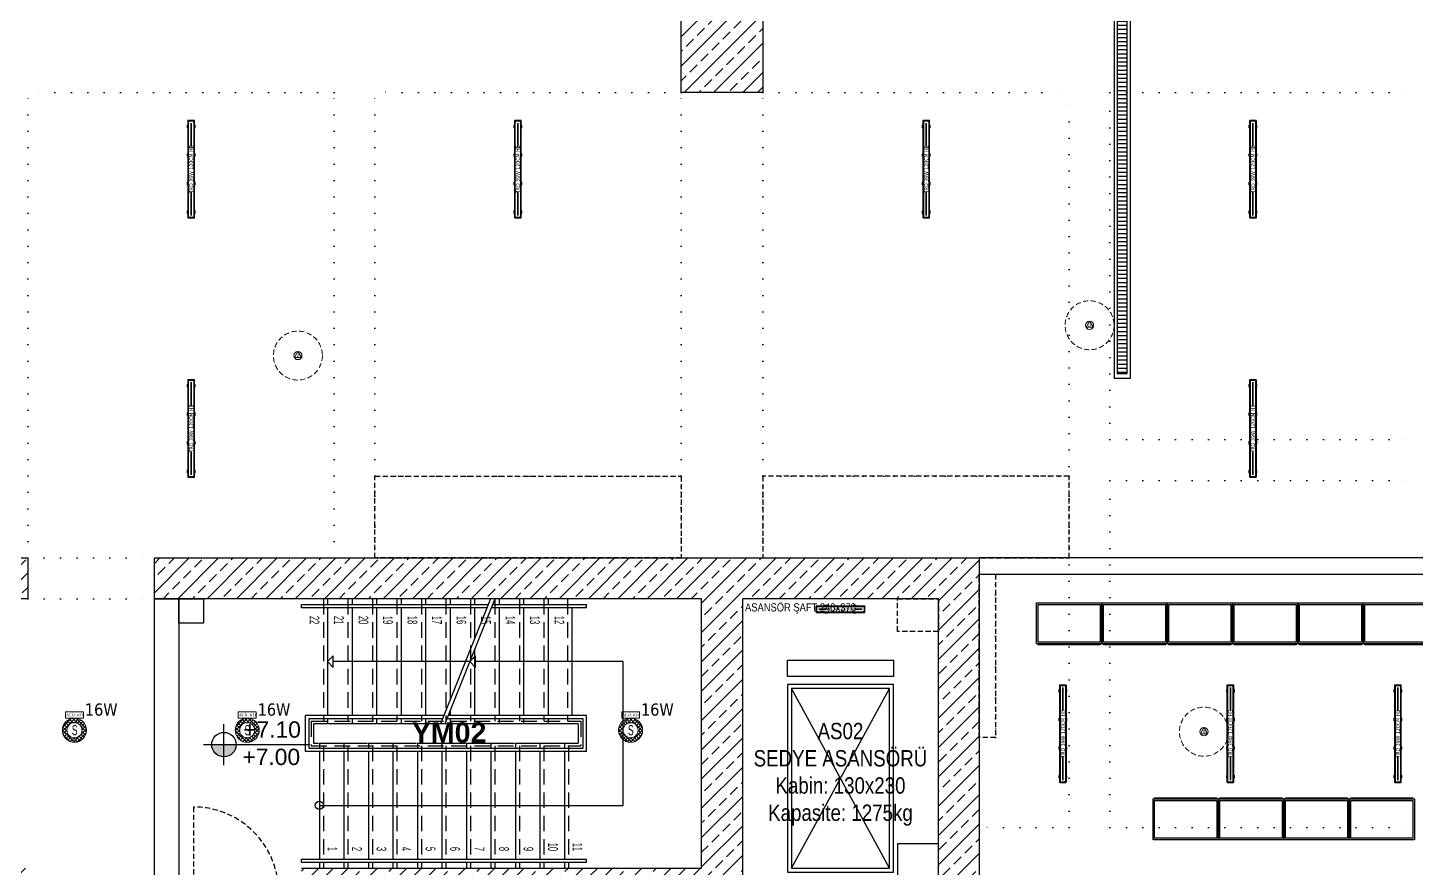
# Model space of a CAD drawing. Header units: centimetres. Extents: x 405564 to 502064, y 46284 to 60634.
# Drawn here: x 451350 to 453050, y 55083 to 56112 of the extents above; entities that cross this region are included whole.
import ezdxf
from ezdxf import colors
from ezdxf.entities.mleader import LeaderData, LeaderLine
from ezdxf.enums import TextEntityAlignment as Align
from ezdxf.math import Vec2, Vec3
from ezdxf.xclip import XClip

# ---------------------------------------------------------------- set-up
doc = ezdxf.new("R2010")
doc.units = ezdxf.units.CM
doc.header["$XCLIPFRAME"] = 0
for name, pattern in [('ACAD_ISO07W100', [3, 0, -3]), ('DASHED', [19.05, 12.7, -6.35]), ('DASHED2', [9.525, 6.35, -3.175]), ('DOT', [0.25, 0, -0.25]), ('HIDDEN', [9.525, 6.35, -3.175])]:
    doc.linetypes.add(name, pattern=pattern)
doc.layers.get('0').update_dxf_attribs({"color": 8, "lineweight": 9})
for name, color, linetype in [('$_REV (MIMARI_ISBB)', 8, 'Continuous'), ('AS_ASANSOR', 8, 'Continuous'), ('AS_DOS_SAFT', 8, 'Continuous'), ('AS_DOS_TERAS_UST', 8, 'ACAD_ISO07W100'), ('AS_DUV', 8, 'Continuous'), ('AS_DUV_GAZBETON', 8, 'Continuous'), ('AS_KAPI_POZ', 8, 'Continuous'), ('AS_KAPI_SAC', 8, 'Continuous'), ('AS_MER', 8, 'Continuous'), ('AS_MER YON', 8, 'Continuous'), ('AS_MER_HIDDEN', 8, 'HIDDEN'), ('AS_MER_KORK', 8, 'Continuous'), ('AS_PYZ_BINA', 8, 'Continuous'), ('AS_SMB_KOT', 8, 'Continuous'), ('AS_TA_BETONARME', 5, 'Continuous'), ('AS_TA_TARAMA', 8, 'Continuous'), ('AS_TEFR_CIHAZ', 8, 'Continuous'), ('AS_TES_SUZGEC', 171, 'Continuous'), ('AS_YAZI', 8, 'Continuous')]:
    doc.layers.add(name, color=color, linetype=linetype)
for name, color, linetype, lineweight in [('0-KRCN-AYDINLATMA-130426', 8, 'Continuous', 9), ('0-KRCN-MİMARİ-220526', 8, 'Continuous', 9), ('OL_Ic', 8, 'Continuous', 9)]:
    doc.layers.add(name, color=color, linetype=linetype, lineweight=lineweight)
doc.styles.add('2', font='arial.ttf', dxfattribs={"width": 0.9, "height": 200})
doc.styles.add('_yazı-50', font='arial.ttf')
doc.styles.add('ACILIM', font='arial.ttf', dxfattribs={"width": 0.5})
doc.styles.add('Ince', font='swissc.ttf')
doc.styles.add('Kalin02', font='arialbd.ttf')
doc.styles.add('Normal_ITL', font='swissi.ttf')
doc.styles.add('OLCU', font='romanstw.shx', dxfattribs={"width": 0.6})
doc.styles.get("Standard").update_dxf_attribs({"font": 'timesi.ttf'})
doc.styles.add('TAHOMA', font='tahoma.ttf')
doc.styles.add('ÖZER-YAZI', font='arial.ttf', dxfattribs={"width": 0.6, "height": 15})
pattern_1 = [(225, (17560.68, -7819.299), (17.96051, -17.96051), []), (225, (17542.72, -7819.299), (17.96051, -17.96051), [12.7, -6.35])]

# ---------------------------------------------------------------- blocks, each defined once
blk = doc.blocks.new('KD')
at = {"layer": '0-KRCN-AYDINLATMA-130426'}
for p, q in [((0, 5), (-4.3, -2.5)), ((4.3, -2.5), (0, 5)), ((4.3, -2.5), (-4.3, -2.5))]:
    blk.add_line(p, q, dxfattribs=at)
at = {"layer": '0-KRCN-AYDINLATMA-130426', "linetype": 'HIDDEN'}
blk.add_circle((0, 0), 30, dxfattribs=at)
at = {"layer": '0-KRCN-AYDINLATMA-130426'}
blk.add_circle((0, 0), 5, dxfattribs=at)
at = {"layer": '0-KRCN-AYDINLATMA-130426', "style": '2'}
blk.add_text('D', height=3.36, dxfattribs=at).set_placement((0, 0), align=Align.MIDDLE_CENTER)
blk = doc.blocks.new('16W SIVA ÜSTÜ LED SENSÖRLÜ KİTLİ TAVAN ARMATÜRÜ')
at = {"layer": '0-KRCN-AYDINLATMA-130426'}
h = blk.add_hatch(dxfattribs=at)
h.set_pattern_fill('ANSI37', color=256)
h.paths.add_polyline_path([(14.8, 0, 1), (-14.8, 0, 1)])
h.paths.add_polyline_path([(9.2, 0, 1), (-9.2, 0, 1)], flags=16)
h.paths.add_polyline_path([(-5.9, 9.7), (6.4, 9.7), (6.4, -9.5), (-5.9, -9.5)], flags=24)
blk.add_lwpolyline([(-10.9, 14.8), (10.9, 14.8), (10.9, 22.3), (-10.9, 22.3)], close=True, dxfattribs=at)
for radius in [14.8, 9.2]:
    blk.add_circle((0, 0), radius, dxfattribs=at)
blk.add_text('ACİL KİT', height=3.63, dxfattribs=at).set_placement((-10.4, 16.8))
at = {"layer": '0-KRCN-AYDINLATMA-130426', "style": 'ÖZER-YAZI', "width": 0.6}
blk.add_text('S', height=12.5, dxfattribs=at).set_placement((0.3, 0.1), align=Align.MIDDLE)
at = {"layer": '0-KRCN-AYDINLATMA-130426', "insert": (12.8, 17.5), "char_height": 15, "attachment_point": 7, "style": 'TAHOMA'}
blk.add_mtext_dynamic_manual_height_columns('{\\fTahoma|b0|i0|c162|p34;16W}', width=15, gutter_width=12.5, heights=[0], dxfattribs=at)
blk = doc.blocks.new('TRD 39W 120CM ELP')
at = {"layer": '0-KRCN-AYDINLATMA-130426'}
h = blk.add_hatch(color=256, dxfattribs=at)
h.dxf.hatch_style = 1
h.paths.add_polyline_path([(-54.3, 4.2), (-51.2, 4.2), (-51.2, 4.9), (-54.3, 4.9)])
h = blk.add_hatch(color=256, dxfattribs=at)
h.dxf.hatch_style = 1
h.paths.add_polyline_path([(-19.3, 4.2), (-16.2, 4.2), (-16.2, 4.9), (-19.3, 4.9)])
h = blk.add_hatch(color=256, dxfattribs=at)
h.dxf.hatch_style = 1
h.paths.add_polyline_path([(15.7, 4.2), (18.8, 4.2), (18.8, 4.9), (15.7, 4.9)])
h = blk.add_hatch(color=256, dxfattribs=at)
h.dxf.hatch_style = 1
h.paths.add_polyline_path([(50.7, 4.2), (53.8, 4.2), (53.8, 4.9), (50.7, 4.9)])
h = blk.add_hatch(color=256, dxfattribs=at)
h.dxf.hatch_style = 1
h.paths.add_polyline_path([(-54.3, -4.2), (-51.2, -4.2), (-51.2, -4.9), (-54.3, -4.9)])
h = blk.add_hatch(color=256, dxfattribs=at)
h.dxf.hatch_style = 1
h.paths.add_polyline_path([(-19.3, -4.2), (-16.2, -4.2), (-16.2, -4.9), (-19.3, -4.9)])
h = blk.add_hatch(color=256, dxfattribs=at)
h.dxf.hatch_style = 1
h.paths.add_polyline_path([(15.7, -4.2), (18.8, -4.2), (18.8, -4.9), (15.7, -4.9)])
h = blk.add_hatch(color=256, dxfattribs=at)
h.dxf.hatch_style = 1
h.paths.add_polyline_path([(50.7, -4.2), (53.8, -4.2), (53.8, -4.9), (50.7, -4.9)])
for points in [[(-59.2, 4.2), (58.8, 4.2, -0.414214), (59.8, 3.2), (59.8, -3.2, -0.414214), (58.8, -4.2), (-59.2, -4.2, -0.414214), (-60.2, -3.2), (-60.2, 3.2, -0.414214)], [(-58.1, 3.1), (57.6, 3.1, -0.414214), (58.6, 2.1), (58.6, -2.1, -0.414214), (57.6, -3.1), (-58.1, -3.1, -0.414214), (-59.1, -2.1), (-59.1, 2.1, -0.414214)]]:
    blk.add_lwpolyline(points, format="xyb", close=True, dxfattribs=at)
at = {"layer": '0-KRCN-AYDINLATMA-130426', "const_width": 2, "elevation": 1}
for points in [[(-57.1, 0), (-28, 0)], [(27.5, 0), (56.6, 0)]]:
    blk.add_lwpolyline(points, dxfattribs=at)
at = {"layer": '0-KRCN-AYDINLATMA-130426'}
for points in [[(-54.3, 4.2), (-51.2, 4.2), (-51.2, 4.9), (-54.3, 4.9)], [(-19.3, 4.2), (-16.2, 4.2), (-16.2, 4.9), (-19.3, 4.9)], [(15.7, 4.2), (18.8, 4.2), (18.8, 4.9), (15.7, 4.9)], [(50.7, 4.2), (53.8, 4.2), (53.8, 4.9), (50.7, 4.9)], [(-54.3, -4.2), (-51.2, -4.2), (-51.2, -4.9), (-54.3, -4.9)], [(-19.3, -4.2), (-16.2, -4.2), (-16.2, -4.9), (-19.3, -4.9)], [(15.7, -4.2), (18.8, -4.2), (18.8, -4.9), (15.7, -4.9)], [(50.7, -4.2), (53.8, -4.2), (53.8, -4.9), (50.7, -4.9)]]:
    blk.add_lwpolyline(points, close=True, dxfattribs=at)
at = {"layer": '0-KRCN-AYDINLATMA-130426', "ltscale": 60, "style": 'TAHOMA', "width": 0.8}
blk.add_text('TRD 39W 120CM HE', height=5, dxfattribs=at).set_placement((-0.2, 0), align=Align.MIDDLE_CENTER)
blk = doc.blocks.new('TRD 24W 600CM ELP')
at = {"layer": '0-KRCN-AYDINLATMA-130426'}
h = blk.add_hatch(color=256, dxfattribs=at)
h.dxf.hatch_style = 1
h.paths.add_polyline_path([(-19, 4.2), (-16, 4.2), (-16, 4.9), (-19, 4.9)])
h = blk.add_hatch(color=256, dxfattribs=at)
h.dxf.hatch_style = 1
h.paths.add_polyline_path([(16, 4.2), (19, 4.2), (19, 4.9), (16, 4.9)])
h = blk.add_hatch(color=256, dxfattribs=at)
h.dxf.hatch_style = 1
h.paths.add_polyline_path([(-19, -4.2), (-16, -4.2), (-16, -4.9), (-19, -4.9)])
h = blk.add_hatch(color=256, dxfattribs=at)
h.dxf.hatch_style = 1
h.paths.add_polyline_path([(16, -4.2), (19, -4.2), (19, -4.9), (16, -4.9)])
for points in [[(-29, 4.2), (29, 4.2, -0.414214), (30, 3.2), (30, -3.2, -0.414214), (29, -4.2), (-29, -4.2, -0.414214), (-30, -3.2), (-30, 3.2, -0.414214)], [(-27.9, 3.1), (27.9, 3.1, -0.414214), (28.9, 2.1), (28.9, -2.1, -0.414214), (27.9, -3.1), (-27.9, -3.1, -0.414214), (-28.9, -2.1), (-28.9, 2.1, -0.414214)]]:
    blk.add_lwpolyline(points, format="xyb", close=True, dxfattribs=at)
at = {"layer": '0-KRCN-AYDINLATMA-130426', "const_width": 2, "elevation": 1}
for points in [[(-26.9, 0), (-16.8, 0)], [(16.8, 0), (26.9, 0)]]:
    blk.add_lwpolyline(points, dxfattribs=at)
at = {"layer": '0-KRCN-AYDINLATMA-130426'}
for points in [[(-19, 4.2), (-16, 4.2), (-16, 4.9), (-19, 4.9)], [(16, 4.2), (19, 4.2), (19, 4.9), (16, 4.9)], [(-19, -4.2), (-16, -4.2), (-16, -4.9), (-19, -4.9)], [(16, -4.2), (19, -4.2), (19, -4.9), (16, -4.9)]]:
    blk.add_lwpolyline(points, close=True, dxfattribs=at)
at = {"layer": '0-KRCN-AYDINLATMA-130426', "ltscale": 60, "style": 'TAHOMA', "width": 0.8}
blk.add_text('TRD 24W 60CM HE', height=3.5, dxfattribs=at).set_placement((0, 0), align=Align.MIDDLE_CENTER)
blk = doc.blocks.new('G$C27E741DA')
at = {"layer": '0-KRCN-AYDINLATMA-130426', "rotation": 90}
for p in [(13485.7, 8804.8), (13885.7, 8804.8), (14385.7, 8804.8), (14785.7, 8804.8), (13485.7, 8487.3), (14785.7, 8487.3), (14553.1, 8113.5), (14758.1, 8113.5), (14963.2, 8113.5)]:
    blk.add_blockref('TRD 39W 120CM ELP', p, dxfattribs=at)
at = {"layer": '0-KRCN-AYDINLATMA-130426'}
for name, p in [('KD', (14585.7, 8613.5)), ('KD', (13616.4, 8576.4)), ('TRD 24W 600CM ELP', (14280.7, 8265.7)), ('16W SIVA ÜSTÜ LED SENSÖRLÜ KİTLİ TAVAN ARMATÜRÜ', (13342.8, 8117.6)), ('16W SIVA ÜSTÜ LED SENSÖRLÜ KİTLİ TAVAN ARMATÜRÜ', (13554.3, 8117.6)), ('16W SIVA ÜSTÜ LED SENSÖRLÜ KİTLİ TAVAN ARMATÜRÜ', (14023.7, 8117.6)), ('KD', (14725.7, 8115.8))]:
    blk.add_blockref(name, p, dxfattribs=at)
blk = doc.blocks.new('50x80 DİKİLİTİP PANO')
for points in [[(-38, 51.2), (38, 51.2), (38, 50), (-38, 50)], [(38, 48), (38, 2), (-38, 2), (-38, 48)]]:
    blk.add_lwpolyline(points, close=True)
blk.add_lwpolyline([(40, 50), (40, 0), (-40, 0), (-40, 50), (40, 50)])
blk = doc.blocks.new('Elektrik_1.kat_Cihazlar_FA')
at = {"rotation": 180}
for p in [(1325, -1375), (1405, -1375), (1485, -1375), (1565, -1375), (1645, -1375), (1725, -1375)]:
    blk.add_blockref('50x80 DİKİLİTİP PANO', p, dxfattribs=at)
for p in [(1467.7, -1665), (1547.7, -1665), (1627.7, -1665), (1707.7, -1665)]:
    blk.add_blockref('50x80 DİKİLİTİP PANO', p)
blk = doc.blocks.new('kot01')
at = {"layer": 'AS_SMB_KOT'}
h = blk.add_hatch(color=8, dxfattribs=at)
edge = h.paths.add_edge_path()
edge.add_arc((0, 0), 0.3, 180, 360)
edge.add_line((0.3, 0), (-0.3, 0))
for p, q in [((0, -0.5), (0, 0.5)), ((-0.5, 0), (2.1, 0))]:
    blk.add_line(p, q, dxfattribs=at)
blk.add_circle((0, 0), 0.3, dxfattribs=at)
at = {"layer": 'AS_SMB_KOT', "style": '_yazı-50'}
for tag, p in [('INCE', (0.434, 0.1)), ('KABA', (0.434, -0.5))]:
    blk.add_attdef(tag, p, '', height=0.4, dxfattribs=at)
blk = doc.blocks.new('MEKANIK TEKNIK HACIM IZGARA YERLESIMI 1.KAT')
h = blk.add_hatch()
h.set_pattern_fill('LINE', color=256, scale=40, angle=180, style=0)
h.set_pattern_definition([(180, (9442.8737, -1979.9714), (-2e-15, -5), [])])
h.paths.add_polyline_path([(9534, -1144.2), (9546, -1144.2), (9546, -354), (9534, -354)])
blk.add_lwpolyline([(9530, -350), (9530, -1150), (9550, -1150), (9550, -350), (9530, -350)])
blk.add_lwpolyline([(9534, -354), (9534, -1144.2), (9546, -1144.2), (9546, -354)], close=True)
blk = doc.blocks.new('*U433')
at = {"color": 0, "linetype": 'HIDDEN', "lineweight": -2}
blk.add_line((3, 105), (3, 1), dxfattribs=at)
at = {"color": 0, "lineweight": -2}
for points in [[(-2, 0), (0, 0), (0, 1), (3, 1), (3, -1), (5, -1), (5, -6), (0, -6), (0, -20)], [(112, 0), (110, 0), (110, 1), (107, 1), (107, -1), (105, -1), (105, -6), (110, -6), (110, -20)], [(15, -1), (15, -6), (95, -6), (95, -1)]]:
    blk.add_lwpolyline(points, dxfattribs=at)
blk.add_lwpolyline([(0, 1), (0, 0)])
blk.add_lwpolyline([(3, 1), (3, -1), (107, -1), (107, 1)], close=True, dxfattribs=at)
at = {"color": 0, "linetype": 'HIDDEN', "lineweight": -2}
blk.add_arc((3, 1), 104, 360, 90, dxfattribs=at)
at = {"color": 3, "style": 'OLCU', "width": 0.5, "flags": 1}
for tag, p in [('K-DIVISYON', (-70, -95)), ('K-PBAR', (115, -95)), ('K-KAPITIP', (-70, -345))]:
    blk.add_attdef(tag, p, '', height=17.5, dxfattribs=at)
at = {"color": 5, "true_color": 0x0505ff, "style": 'OLCU', "width": 0.5, "flags": 1}
for tag, p in [('K-NEREDEN-NO', (-70, -120)), ('K-NEREYE-NO', (-70, -195)), ('K-DUVARTIP', (-70, -295)), ('K-ACILISYON', (-70, -320))]:
    blk.add_attdef(tag, p, '', height=17.5, dxfattribs=at)
at = {"color": 1, "true_color": 0xfa0000, "style": 'OLCU', "width": 0.5, "flags": 1}
for tag, p in [('K-IZLENEBILIRLIK', (115, -120)), ('K-TEKMELIK', (115, -145)), ('K-KONTROLTIPNEREDEN', (-70, -170)), ('K-BAND', (115, -170)), ('K-MENFEZ', (115, -220)), ('K-KONTROLTIPNEREYE', (-70, -245)), ('K-PENCERE', (115, -245)), ('K-KILITTIP', (-70, -270)), ('K-NOT-AS-MIMARI1', (115, -295)), ('K-NOT-ELEKTRIK', (115, -345)), ('K-NOT-YANGIN', (115, -370)), ('K-ACMAKAPAMASISTEMI', (-70, -395)), ('K-NOT-ISLETME', (115, -395)), ('K-YANGIN', (-70, -445))]:
    blk.add_attdef(tag, p, '', height=17.5, dxfattribs=at)
at = {"color": 220, "true_color": 0xf113d4, "style": 'OLCU', "width": 0.5, "flags": 1}
for tag, p in [('K-NEREDEN-AD', (-70, -145)), ('K-NEREYE-AD', (-70, -220))]:
    blk.add_attdef(tag, p, '', height=17.5, dxfattribs=at)
at = {"color": 0, "style": 'OLCU', "width": 0.5, "flags": 1}
for tag, p in [('K-TAMACILIRLIK', (115, -195)), ('K-NOT-AS-MIMARI2', (115, -320)), ('K-KASATIP', (-70, -370)), ('K-KURSUN', (-70, -420))]:
    blk.add_attdef(tag, p, '', height=17.5, dxfattribs=at)
at = {"color": 252, "style": 'OLCU', "width": 0.5, "flags": 1}
for tag, p in [('K-REZ1', (115, -445)), ('K-REZ2', (115, -470)), ('K-REZ3', (115, -495)), ('K-REZ4', (115, -520)), ('K-REZ5', (115, -545))]:
    blk.add_attdef(tag, p, '', height=17.5, dxfattribs=at)
at = {"layer": 'AS_KAPI_POZ', "style": 'OLCU', "width": 0.5}
blk.add_attdef('K-NO', text='', height=8, rotation=90, dxfattribs=at).set_placement((6, 3), align=Align.TOP_LEFT)
at = {"layer": 'AS_KAPI_POZ', "style": 'OLCU', "width": 0.45}
for tag, p in [('POZ+GEN', (55, 16.5)), ('YUK', (55, -21.5))]:
    blk.add_attdef(tag, text='', height=20, dxfattribs=at).set_placement(p, align=Align.MIDDLE_CENTER)
at = {"layer": 'AS_KAPI_POZ', "color": 251, "style": 'OLCU', "width": 0.45}
blk.add_attdef('K-DUVAR(CM)', text='', height=6, dxfattribs=at).set_placement((-5, -5), align=Align.MIDDLE_RIGHT)
blk = doc.blocks.new('A$Ca63a641c')
at = {"layer": 'AS_PYZ_BINA'}
ml = blk.add_multileader_mtext('Standard', dxfattribs=at)
ml.set_content('EST boyalı panel çit ve panel çit kapı (AS 51.101)', color=256, style='Normal_ITL')
ml.set_leader_properties()
ml.build(insert=Vec2(0, 0))
ml.multileader.update_dxf_attribs({"dogleg_length": 0.379, "arrow_head_size": 17, "scale": 75})
ctx = ml.context
ctx.base_point, ctx.scale, ctx.char_height, ctx.arrow_head_size, ctx.landing_gap_size, ctx.plane_origin = Vec3(140.5, 464.3), 75, 20, 17, 14.2, Vec3(92.5, 620.1)
notes = []
notes.append((ctx, [(0, (1, 1, 0), (112.1, 464.3), (1, 0), 28.4, [(0, [(68.5, 410)], 0, [])])]))
ctx.mtext.insert, ctx.mtext.width, ctx.mtext.flow_direction = Vec3(154.7, 477.5), 604.563, 5
for ctx, leaders in notes:
    for number, flags, end, landing, length, lines in leaders:
        leader = LeaderData()
        leader.index, (leader.has_last_leader_line, leader.has_dogleg_vector, leader.attachment_direction) = number, flags
        leader.last_leader_point, leader.dogleg_vector, leader.dogleg_length = Vec3(end), Vec3(landing), length
        for number, points, colour, breaks in lines:
            line = LeaderLine()
            line.index, line.vertices, line.color, line.breaks = number, Vec3.list(points), colors.encode_raw_color(colour), breaks
            leader.lines.append(line)
        ctx.leaders.append(leader)
blk = doc.blocks.new('A$C85dec720')
at = {"layer": 'OL_Ic'}
blk.add_blockref('A$Ca63a641c', (5315.08, 5344.25, 28.4), dxfattribs=at)
blk = doc.blocks.new('A$C6A10300A')
at = {"layer": 'AS_TA_TARAMA'}
h = blk.add_hatch(dxfattribs=at)
h.set_pattern_fill('ANSI33', color=256, scale=4, angle=180)
h.set_pattern_definition(pattern_1)
h.paths.add_polyline_path([(14085.68, -4501.45), (14185.68, -4501.45), (14185.68, -4601.45), (14085.68, -4601.45)])
h = blk.add_hatch(dxfattribs=at)
h.set_pattern_fill('ANSI33', color=256, scale=4, angle=180)
h.set_pattern_definition(pattern_1)
h.paths.add_polyline_path([(13235.68, -5551.45), (13285.68, -5551.45), (13285.68, -5601.45), (13185.68, -5601.45), (13185.68, -5171.45), (13285.68, -5171.45), (13285.68, -5221.45), (13235.68, -5221.45)])
h = blk.add_hatch(dxfattribs=at)
h.set_pattern_fill('ANSI33', color=256, scale=4, angle=180)
h.set_pattern_definition(pattern_1)
h.paths.add_polyline_path([(14400.68, -5221.45), (14160.68, -5221.45), (14160.68, -5601.45), (13620.68, -5601.45), (13620.68, -5551.45), (14110.68, -5551.45), (14110.68, -5221.45), (13440.68, -5221.45), (13440.68, -5171.45), (14450.68, -5171.45), (14450.68, -5601.45), (14400.68, -5601.45)])
at = {"layer": '$_REV (MIMARI_ISBB)'}
blk.add_lwpolyline([(14350.68, -5571.45), (14400.68, -5571.45), (14400.68, -5521.45), (14350.68, -5521.45)], close=True, dxfattribs=at)
at = {"layer": 'AS_ASANSOR'}
for points in [[(14215.68, -5316.45), (14215.68, -5296.45), (14345.68, -5296.45), (14345.68, -5316.45)], [(14345.68, -5326.45), (14215.68, -5326.45), (14215.68, -5556.45), (14345.68, -5556.45)], [(14340.68, -5331.45), (14220.68, -5331.45), (14220.68, -5551.45), (14340.68, -5551.45)]]:
    blk.add_lwpolyline(points, close=True, dxfattribs=at)
for points in [[(14220.68, -5551.45), (14340.68, -5331.45)], [(14340.68, -5551.45), (14220.68, -5331.45)]]:
    blk.add_lwpolyline(points, dxfattribs=at)
at = {"layer": 'AS_DOS_SAFT', "linetype": 'DASHED2'}
for points in [[(13710.68, -5171.45), (13710.68, -5071.45), (14085.68, -5071.45), (14085.68, -5171.45)], [(13710.68, -5171.45), (13710.68, -5071.45), (14085.68, -5071.45), (14085.68, -5171.45)], [(14560.68, -5171.45), (14560.68, -5071.45), (14185.68, -5071.45), (14185.68, -5171.45)], [(14560.68, -5171.45), (14560.68, -5071.45), (14185.68, -5071.45), (14185.68, -5171.45)], [(14450.68, -5191.45), (14470.68, -5191.45), (14470.68, -5391.45), (14450.68, -5391.45)], [(14350.68, -5221.45), (14400.68, -5221.45), (14400.68, -5261.45), (14350.68, -5261.45)]]:
    blk.add_lwpolyline(points, close=True, dxfattribs=at)
at = {"layer": 'AS_DOS_SAFT'}
blk.add_lwpolyline([(13500.68, -5221.45), (13500.68, -5251.45), (13470.68, -5251.45), (13470.68, -5221.45)], close=True, dxfattribs=at)
at = {"layer": 'AS_DOS_TERAS_UST', "linetype": 'DOT', "ltscale": 80}
for p, q in [((13285.68, -5171.45), (13285.68, -4601.45)), ((13660.68, -4601.45), (13285.68, -4601.45)), ((13660.68, -5171.45), (13660.68, -4601.45)), ((14085.68, -4601.45), (13710.68, -4601.45)), ((13710.68, -5171.45), (13710.68, -4601.45)), ((14085.68, -5171.45), (14085.68, -4601.45)), ((14185.68, -4601.45), (14560.68, -4601.45)), ((14185.68, -5171.45), (14185.68, -4601.45)), ((14560.68, -5501.45), (14560.68, -4601.45)), ((14610.68, -4601.45), (14985.68, -4601.45)), ((14610.68, -5026.45), (14610.68, -4601.45)), ((14610.68, -5026.45), (14985.68, -5026.45)), ((14610.68, -5076.45), (14985.68, -5076.45)), ((14610.68, -5501.45), (14610.68, -5076.45)), ((13285.68, -5171.45), (13440.68, -5171.45)), ((13285.68, -5221.45), (13440.68, -5221.45)), ((14560.68, -5501.45), (14450.68, -5501.45)), ((14610.68, -5501.45), (14985.68, -5501.45))]:
    blk.add_line(p, q, dxfattribs=at)
at = {"layer": 'AS_DOS_TERAS_UST', "linetype": 'DOT', "ltscale": 50}
for points in [[(13710.68, -5171.45), (13710.68, -5071.45), (14085.68, -5071.45), (14085.68, -5171.45)], [(14560.68, -5171.45), (14560.68, -5071.45), (14185.68, -5071.45), (14185.68, -5171.45)], [(14450.68, -5191.45), (14470.68, -5191.45), (14470.68, -5391.45), (14450.68, -5391.45)]]:
    blk.add_lwpolyline(points, close=True, dxfattribs=at)
at = {"layer": 'AS_DUV_GAZBETON'}
blk.add_lwpolyline([(15510.68, -5581.45), (15510.68, -5171.45), (14450.68, -5171.45), (14450.68, -5191.45), (15065.68, -5191.45), (15065.68, -5501.45), (15085.68, -5501.45), (15085.68, -5191.45), (15240.68, -5191.45), (15240.68, -5581.45)], dxfattribs=at)
blk.add_lwpolyline([(13470.68, -5221.45), (13470.68, -5601.45), (13440.68, -5601.45), (13440.68, -5221.45)], close=True, dxfattribs=at)
at = {"layer": 'AS_MER'}
for p, q in [((13652.68, -5221.45), (13652.68, -5228.45)), ((13652.68, -5232.45), (13652.68, -5364.45)), ((13682.68, -5221.45), (13682.68, -5228.45)), ((13682.68, -5232.45), (13682.68, -5364.45)), ((13712.68, -5221.45), (13712.68, -5228.45)), ((13712.68, -5232.45), (13712.68, -5364.45)), ((13742.68, -5221.45), (13742.68, -5228.45)), ((13742.68, -5232.45), (13742.68, -5364.45)), ((13772.68, -5221.45), (13772.68, -5228.45)), ((13772.68, -5232.45), (13772.68, -5364.45)), ((13802.68, -5221.45), (13802.68, -5228.45)), ((13802.68, -5232.45), (13802.68, -5345.49)), ((13832.68, -5221.45), (13832.68, -5228.45)), ((13832.68, -5232.45), (13832.68, -5270.49)), ((13862.68, -5221.45), (13862.68, -5228.45)), ((13862.68, -5232.45), (13862.68, -5364.45)), ((13892.68, -5221.45), (13892.68, -5228.45)), ((13892.68, -5232.45), (13892.68, -5364.45)), ((13922.68, -5221.45), (13922.68, -5228.45)), ((13922.68, -5232.45), (13922.68, -5364.45)), ((13951.68, -5232.45), (13951.68, -5364.45)), ((13832.68, -5283.95), (13832.68, -5364.45)), ((13652.68, -5368.45), (13652.68, -5374.45)), ((13682.68, -5368.45), (13682.68, -5374.45)), ((13712.68, -5368.45), (13712.68, -5374.45)), ((13742.68, -5368.45), (13742.68, -5374.45)), ((13772.68, -5368.45), (13772.68, -5374.45)), ((13802.68, -5358.95), (13802.68, -5364.45)), ((13802.68, -5368.45), (13802.68, -5374.45)), ((13832.68, -5368.45), (13832.68, -5374.45)), ((13862.68, -5368.45), (13862.68, -5374.45)), ((13892.68, -5368.45), (13892.68, -5374.45)), ((13922.68, -5368.45), (13922.68, -5374.45)), ((13635.68, -5374.45), (13635.68, -5398.45)), ((13959.68, -5374.45), (13959.68, -5398.45)), ((13642.68, -5398.45), (13642.68, -5404.45)), ((13672.68, -5398.45), (13672.68, -5404.45)), ((13702.68, -5398.45), (13702.68, -5404.45)), ((13732.68, -5398.45), (13732.68, -5404.45)), ((13762.68, -5398.45), (13762.68, -5404.45)), ((13792.68, -5398.45), (13792.68, -5404.45)), ((13822.68, -5398.45), (13822.68, -5404.45)), ((13852.68, -5398.45), (13852.68, -5404.45)), ((13882.68, -5398.45), (13882.68, -5404.45)), ((13912.68, -5398.45), (13912.68, -5404.45)), ((13942.68, -5398.45), (13942.68, -5404.45)), ((13642.68, -5408.45), (13642.68, -5540.45)), ((13672.68, -5408.45), (13672.68, -5540.45)), ((13702.68, -5408.45), (13702.68, -5540.45)), ((13732.68, -5408.45), (13732.68, -5540.45)), ((13762.68, -5408.45), (13762.68, -5540.45)), ((13792.68, -5408.45), (13792.68, -5540.45)), ((13822.68, -5408.45), (13822.68, -5540.45)), ((13852.68, -5408.45), (13852.68, -5540.45)), ((13882.68, -5408.45), (13882.68, -5540.45)), ((13912.68, -5408.45), (13912.68, -5540.45)), ((13942.68, -5408.45), (13942.68, -5540.45)), ((13642.68, -5544.45), (13642.68, -5551.45)), ((13672.68, -5544.45), (13672.68, -5551.45)), ((13702.68, -5544.45), (13702.68, -5551.45)), ((13732.68, -5544.45), (13732.68, -5551.45)), ((13762.68, -5544.45), (13762.68, -5551.45)), ((13792.68, -5544.45), (13792.68, -5551.45)), ((13822.68, -5544.45), (13822.68, -5551.45)), ((13852.68, -5544.45), (13852.68, -5551.45)), ((13882.68, -5544.45), (13882.68, -5551.45)), ((13912.68, -5544.45), (13912.68, -5551.45)), ((13942.68, -5544.45), (13942.68, -5551.45))]:
    blk.add_line(p, q, dxfattribs=at)
for points in [[(13852.29, -5221.45), (13791.09, -5374.45)], [(13857.68, -5221.45), (13796.48, -5374.45)], [(13652.68, -5374.45), (13635.68, -5374.45)], [(13682.68, -5374.45), (13653.68, -5374.45)], [(13712.68, -5374.45), (13683.68, -5374.45)], [(13742.68, -5374.45), (13713.68, -5374.45)], [(13772.68, -5374.45), (13743.68, -5374.45)], [(13802.68, -5374.45), (13773.68, -5374.45)], [(13832.68, -5374.45), (13803.68, -5374.45)], [(13862.68, -5374.45), (13833.68, -5374.45)], [(13892.68, -5374.45), (13863.68, -5374.45)], [(13922.68, -5374.45), (13893.68, -5374.45)], [(13959.68, -5374.45), (13923.68, -5374.45)], [(13635.68, -5398.45), (13641.68, -5398.45)], [(13642.68, -5398.45), (13671.68, -5398.45)], [(13672.68, -5398.45), (13701.68, -5398.45)], [(13702.68, -5398.45), (13731.68, -5398.45)], [(13732.68, -5398.45), (13761.68, -5398.45)], [(13762.68, -5398.45), (13791.68, -5398.45)], [(13792.68, -5398.45), (13821.68, -5398.45)], [(13822.68, -5398.45), (13851.68, -5398.45)], [(13852.68, -5398.45), (13881.68, -5398.45)], [(13882.68, -5398.45), (13911.68, -5398.45)], [(13912.68, -5398.45), (13959.68, -5398.45)]]:
    blk.add_lwpolyline(points, dxfattribs=at)
at = {"layer": 'AS_MER YON'}
for points in [[(13642.68, -5474.45), (14014.68, -5474.45), (14014.68, -5298.45), (13833.88, -5298.45)], [(13826.88, -5298.45), (13659.68, -5298.45)]]:
    blk.add_lwpolyline(points, dxfattribs=at)
for points in [[(13659.68, -5291.45), (13659.68, -5291.45), (13652.68, -5298.45), (13659.68, -5305.45)], [(13833.88, -5291.45), (13833.88, -5291.45), (13826.88, -5298.45), (13833.88, -5305.45)]]:
    blk.add_lwpolyline(points, close=True, dxfattribs=at)
blk.add_circle((13642.68, -5474.45), 5, dxfattribs=at)
at = {"layer": 'AS_MER_HIDDEN', "linetype": 'DASHED', "ltscale": 1.5}
for p, q in [((13647.68, -5221.45), (13647.68, -5371.45)), ((13677.68, -5221.45), (13677.68, -5371.45)), ((13707.68, -5221.45), (13707.68, -5371.45)), ((13737.68, -5221.45), (13737.68, -5371.45)), ((13767.68, -5221.45), (13767.68, -5371.45)), ((13797.68, -5221.45), (13797.68, -5371.45)), ((13827.68, -5221.45), (13827.68, -5371.45)), ((13857.68, -5221.45), (13857.68, -5371.45)), ((13887.68, -5221.45), (13887.68, -5371.45)), ((13917.68, -5221.45), (13917.68, -5371.45)), ((13946.68, -5221.45), (13946.68, -5371.45)), ((13632.68, -5371.45), (13962.68, -5371.45)), ((13632.68, -5371.45), (13632.68, -5401.45)), ((13962.68, -5371.45), (13962.68, -5401.45)), ((13632.68, -5401.45), (13962.68, -5401.45)), ((13647.68, -5401.45), (13647.68, -5551.45)), ((13677.68, -5401.45), (13677.68, -5551.45)), ((13707.68, -5401.45), (13707.68, -5551.45)), ((13737.68, -5401.45), (13737.68, -5551.45)), ((13767.68, -5401.45), (13767.68, -5551.45)), ((13797.68, -5401.45), (13797.68, -5551.45)), ((13827.68, -5401.45), (13827.68, -5551.45)), ((13857.68, -5401.45), (13857.68, -5551.45)), ((13887.68, -5401.45), (13887.68, -5551.45)), ((13917.68, -5401.45), (13917.68, -5551.45)), ((13947.68, -5401.45), (13947.68, -5551.45))]:
    blk.add_line(p, q, dxfattribs=at)
at = {"layer": 'AS_MER_KORK'}
for p, q in [((13620.68, -5232.45), (13620.68, -5228.45)), ((13969.68, -5232.45), (13969.68, -5228.45)), ((13795.09, -5364.45), (13625.68, -5364.45)), ((13793.49, -5368.45), (13629.68, -5368.45)), ((13965.68, -5368.45), (13798.88, -5368.45)), ((13969.68, -5364.45), (13800.48, -5364.45)), ((13965.68, -5404.45), (13965.68, -5368.45)), ((13969.68, -5408.45), (13969.68, -5364.45)), ((13969.68, -5544.45), (13969.68, -5540.45))]:
    blk.add_line(p, q, dxfattribs=at)
for points in [[(13620.68, -5228.45), (13849.49, -5228.45)], [(13847.89, -5232.45), (13620.68, -5232.45)], [(13969.68, -5232.45), (13853.28, -5232.45)], [(13854.88, -5228.45), (13969.68, -5228.45)], [(13969.68, -5408.45), (13625.68, -5408.45), (13625.68, -5364.45)], [(13629.68, -5368.45), (13629.68, -5404.45), (13965.68, -5404.45)], [(13969.68, -5544.45), (13620.68, -5544.45), (13620.68, -5540.45), (13969.68, -5540.45)]]:
    blk.add_lwpolyline(points, dxfattribs=at)
at = {"layer": 'AS_TA_BETONARME'}
for p, q in [((13185.68, -5171.45), (13285.68, -5171.45)), ((13285.68, -5171.45), (13285.68, -5221.45)), ((13440.68, -5221.45), (13440.68, -5171.45)), ((13440.68, -5171.45), (14450.68, -5171.45)), ((14450.68, -5171.45), (14450.68, -5601.45)), ((13285.68, -5221.45), (13235.68, -5221.45)), ((14110.68, -5221.45), (13440.68, -5221.45)), ((14110.68, -5551.45), (14110.68, -5221.45)), ((14160.68, -5221.45), (14160.68, -5601.45)), ((14400.68, -5221.45), (14160.68, -5221.45)), ((14400.68, -5601.45), (14400.68, -5221.45)), ((13620.68, -5551.45), (14110.68, -5551.45))]:
    blk.add_line(p, q, dxfattribs=at)
blk.add_lwpolyline([(14085.68, -4501.45), (14185.68, -4501.45), (14185.68, -4601.45), (14085.68, -4601.45)], close=True, dxfattribs=at)
at = {"layer": 'AS_DUV'}
ref = blk.add_blockref('A$C85dec720', (28900.96, -17748.98), dxfattribs=dict(at, rotation=105.0255580063709))
XClip(ref).set_block_clipping_path([(6220.3367769278, 6783.7313721173), (4126.4071464743, -1017.0000000052), (7354.8298234051, -1883.5969356479), (9448.7594538586, 5917.1344364745)])
at = {"layer": 'AS_KAPI_SAC'}
blk.add_blockref('*U433', (13485.68, -5581.45), dxfattribs=at)
at = {"layer": 'AS_SMB_KOT'}
ref = blk.add_blockref('kot01', (13525.87, -5400.05), dxfattribs=dict(at, xscale=50, yscale=50, zscale=50))
ref.add_attrib('INCE', '+7.10', dxfattribs={"layer": '0', "color": 1, "height": 20, "style": '_yazı-50'}).set_placement((13549.33, -5397.55), align=Align.BOTTOM_LEFT)
ref.add_attrib('KABA', '+7.00', (13548.42, -5425.05), dxfattribs={"layer": '0', "height": 20, "style": '_yazı-50'})
at = {"layer": 'AS_TEFR_CIHAZ'}
blk.add_blockref('Elektrik_1.kat_Cihazlar_FA', (13235.68, -3851.45), dxfattribs=at)
at = {"layer": 'AS_TES_SUZGEC'}
blk.add_blockref('MEKANIK TEKNIK HACIM IZGARA YERLESIMI 1.KAT', (5085.68, -3801.45), dxfattribs=at)
at = {"layer": 'AS_MER', "style": 'ACILIM', "width": 0.5}
for s, p in [('22', (13642.62, -5242.45)), ('21', (13672.62, -5242.45)), ('20', (13702.62, -5242.45)), ('19', (13732.62, -5242.45)), ('18', (13762.62, -5242.45)), ('17', (13792.62, -5242.45)), ('16', (13822.62, -5242.45)), ('15', (13852.62, -5242.45)), ('14', (13882.62, -5242.45)), ('13', (13912.62, -5242.45)), ('12', (13942.62, -5242.45))]:
    blk.add_text(s, height=12, rotation=270, dxfattribs=at).set_placement(p, align=Align.TOP_LEFT)
for s, p in [('10', (13919.13, -5530.45)), ('11', (13949.13, -5530.45)), ('1', (13649.13, -5530.45)), ('2', (13679.13, -5530.45)), ('3', (13709.13, -5530.45)), ('4', (13739.13, -5530.45)), ('5', (13769.13, -5530.45)), ('6', (13799.13, -5530.45)), ('7', (13829.13, -5530.45)), ('8', (13859.13, -5530.45)), ('9', (13889.13, -5530.45))]:
    blk.add_text(s, height=12, rotation=270, dxfattribs=at).set_placement(p, align=Align.BOTTOM_RIGHT)
at = {"layer": 'AS_YAZI'}
for s, width, gutter_width, heights, insert, char_height, attachment_point, style in [(' ASANSÖR ŞAFT 240x370', 136.6804, 150, [0], (14160.68, -5226.95), 10, 1, 'Ince'), ('YM02', 517.0646, 375, [194.58], (13847.18, -5372.79), 25, 3, 'Kalin02'), ('AS02\\PSEDYE ASANSÖRÜ\\PKabin: 130x230\\PKapasite: 1275kg', 312.1405, 150, [0], (14280.68, -5436.45), 20, 5, 'Ince')]:
    blk.add_mtext_dynamic_manual_height_columns(s, width=width, gutter_width=gutter_width, heights=heights, dxfattribs=dict(at, insert=insert, char_height=char_height, attachment_point=attachment_point, style=style))

msp = doc.modelspace()

# ---------------------------------------------------------------- block references
at = {"layer": '0-KRCN-AYDINLATMA-130426'}
msp.add_blockref('G$C27E741DA', (438064.1, 47134), dxfattribs=at)

# ---------------------------------------------------------------- next in the draw order: block references
at = {"layer": '0-KRCN-MİMARİ-220526'}
msp.add_blockref('A$C6A10300A', (438064.1, 60634), dxfattribs=at)

doc.saveas('drawing.dxf')
